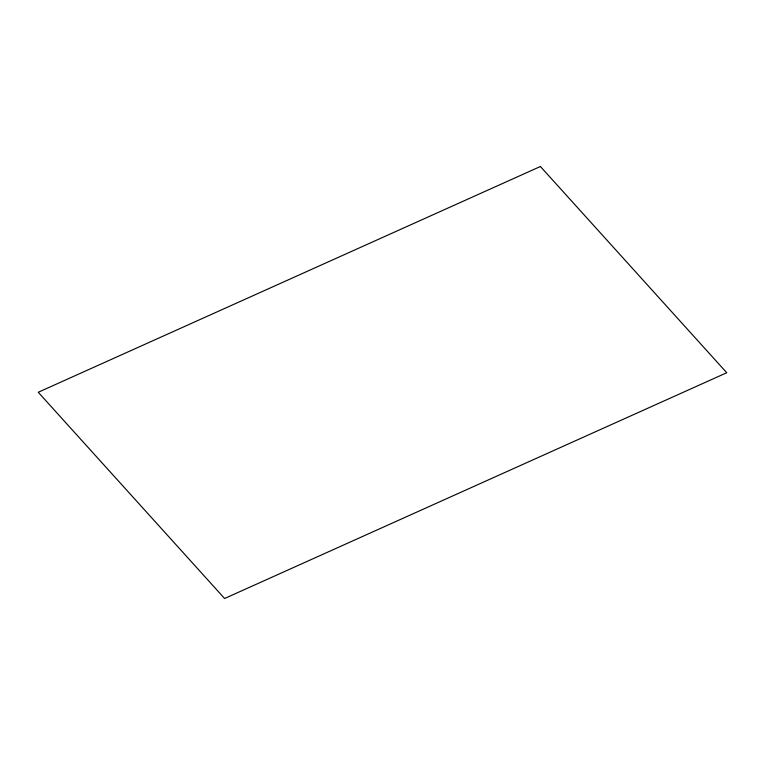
<?xml version="1.0" encoding="UTF-8"?>
<svg xmlns="http://www.w3.org/2000/svg" width="765" height="765" viewBox="0 0 765 765"><rect width="100%" height="100%" fill="white"/><g stroke="black" fill="none" stroke-linecap="round" stroke-linejoin="round"><path stroke-width="1.15" d="M540.396 166.502L38.25 392.263L224.604 598.498L726.75 372.737L540.396 166.502"/></g></svg>
